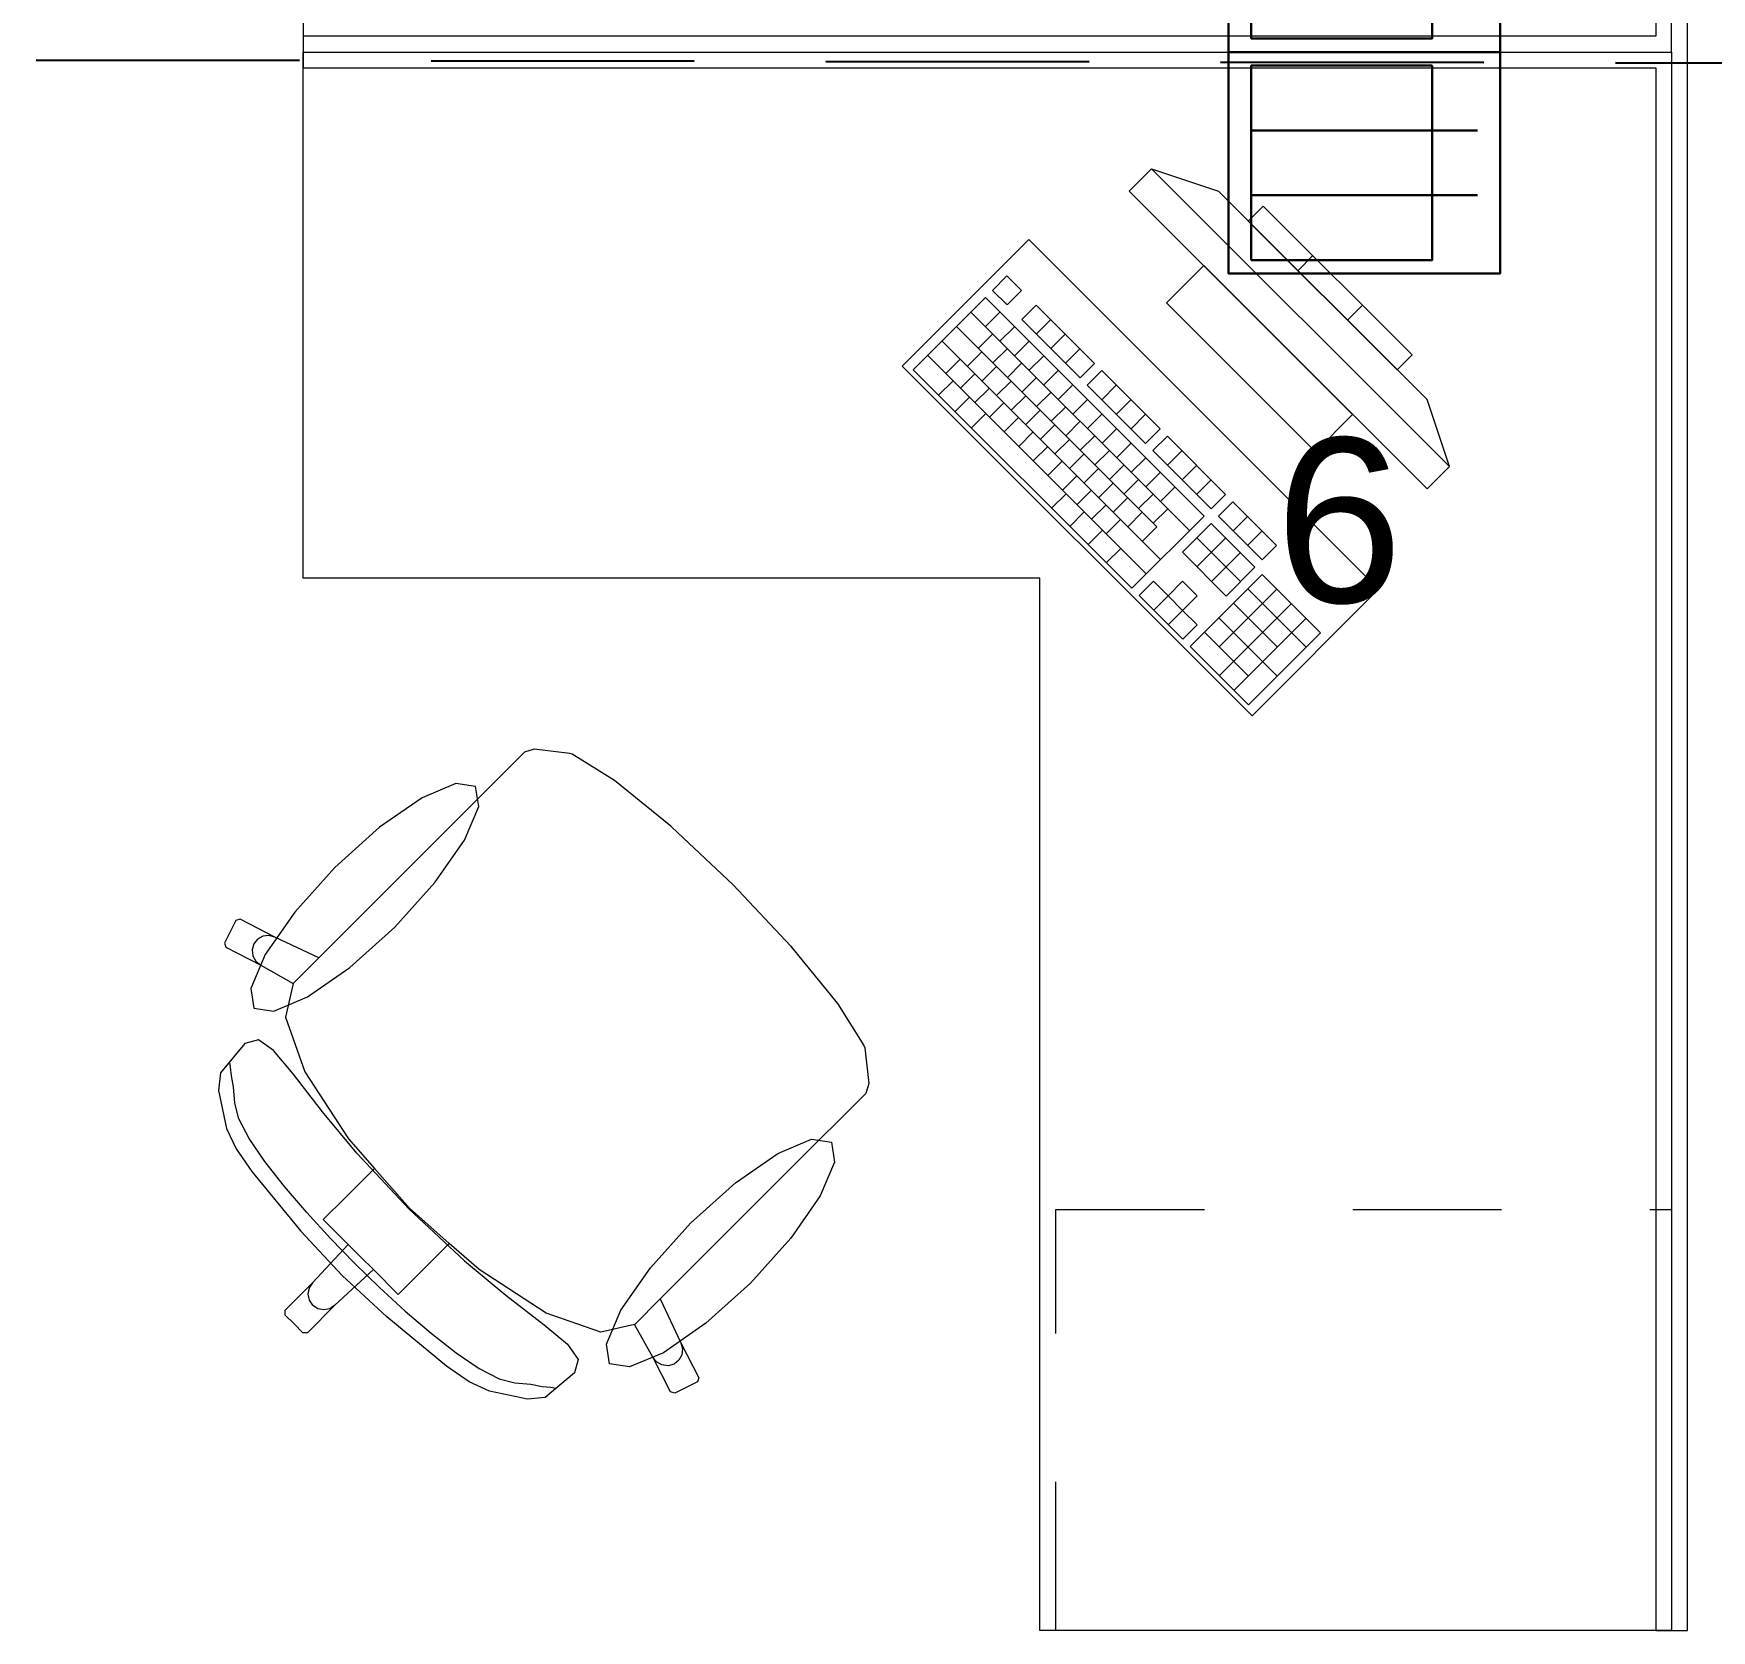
# Model space of a CAD drawing. Header units: inches. Extents: x -19 to 5698, y -728 to 92.
# Drawn here: x 110.976 to 112.57, y 10.632 to 12.15 of the extents above; entities that cross this region are included whole.
import ezdxf

# ---------------------------------------------------------------- set-up
doc = ezdxf.new("R2010")
doc.units = ezdxf.units.IN
doc.header["$MEASUREMENT"] = 0
doc.linetypes.add('HIDDEN', pattern=[0.375, 0.25, -0.125])
doc.linetypes.add('Rayas', pattern=[0.282222, 0.141111, -0.141111])
doc.layers.get('0').update_dxf_attribs({"color": 61})
doc.layers.add('00 conduct tomacorr', color=120, linetype='HIDDEN', lineweight=30)
doc.layers.add('00 IE LUZ EMERGENCIA', color=253, linetype='Continuous', lineweight=0)
doc.layers.add('Interior - Mobiliario', color=7, linetype='Continuous')
doc.styles.add('Annotative', font='arial.ttf')

# ---------------------------------------------------------------- blocks, each defined once
blk = doc.blocks.new('CAJA POP UP 6 MODULOS')
at = {"layer": '00 conduct tomacorr', "linetype": 'Continuous'}
for p, q in [((-0.095, -0.165), (-0.095, -0.0151)), ((-0.052, -0.165), (-0.052, -0.0151)), ((0.052, -0.165), (0.052, -0.0151)), ((0.095, -0.165), (0.095, -0.0151)), ((0, -0.165), (0, -0.18))]:
    blk.add_line(p, q, dxfattribs=at)
for points in [[(-0.147, 0), (0.147, 0), (0.147, -0.18), (-0.147, -0.18)], [(0, 0), (0.147, 0), (0.147, -0.18), (0, -0.18)]]:
    blk.add_lwpolyline(points, close=True, dxfattribs=at)
for points in [[(-0.138, -0.045), (-0.009, -0.045), (-0.009, -0.165), (-0.138, -0.165), (-0.138, -0.045)], [(0.009, -0.045), (0.138, -0.045), (0.138, -0.165), (0.009, -0.165), (0.009, -0.045)]]:
    blk.add_lwpolyline(points, dxfattribs=at)
at = {"color": 1, "insert": (-0.1807, -0.168), "char_height": 0.05, "attachment_point": 1, "rotation": 180}
blk.add_mtext_dynamic_manual_height_columns('{\\fVerdana|b0|i0|c0|p34;2T}', width=0.000481, gutter_width=0.1561, heights=[0], dxfattribs=at)

msp = doc.modelspace()

# ---------------------------------------------------------------- linework, layer by layer
at = {"layer": '00 conduct tomacorr'}
msp.add_line((106.4788, 12.1324), (120.8975, 12.1077, 0.0001), dxfattribs=at)
at = {"layer": 'Interior - Mobiliario', "color": 175, "linetype": 'Continuous', "lineweight": 13}
for p, q in [((112.5172, 13.6324), (112.5172, 12.1474)), ((112.5472, 12.1474), (112.5472, 13.6324)), ((111.2322, 12.1474), (111.2322, 12.1174)), ((112.5172, 12.1474), (111.2322, 12.1474)), ((112.5472, 12.1174), (112.5472, 12.1474)), ((111.2322, 12.1174), (112.5172, 12.1174)), ((112.5172, 12.1174), (112.5172, 10.6324)), ((112.5472, 10.6324), (112.5472, 12.1174)), ((112.0382, 12.0213), (112.017, 12.0001)), ((112.3211, 11.7385), (112.0382, 12.0213)), ((112.0382, 12.0213), (112.1019, 12.0001)), ((112.017, 12.0001), (112.2999, 11.7173)), ((112.1019, 12.0001), (112.2999, 11.8021)), ((112.1443, 11.986), (112.1301, 11.9718)), ((112.2857, 11.8446), (112.1443, 11.986)), ((112.1301, 11.9718), (112.2716, 11.8304)), ((112.1773, 11.9247), (112.1914, 11.9389)), ((112.0877, 11.9294), (112.0524, 11.8941)), ((112.2291, 11.788), (112.0877, 11.9294)), ((111.9008, 11.9196), (111.8871, 11.9059)), ((111.9147, 11.9058), (111.9008, 11.9196)), ((111.8803, 11.899), (111.8117, 11.8305)), ((112.088, 11.6913), (111.8803, 11.899)), ((111.8871, 11.9059), (111.901, 11.892)), ((111.901, 11.892), (111.9147, 11.9058)), ((111.9285, 11.8919), (111.9148, 11.8782)), ((111.9839, 11.8365), (111.9285, 11.8919)), ((112.0524, 11.8941), (112.1938, 11.7526)), ((112.2244, 11.8776), (112.2386, 11.8917)), ((111.8665, 11.8853), (112.0743, 11.6776)), ((111.8804, 11.8715), (111.8941, 11.8852)), ((111.9148, 11.8782), (111.9702, 11.8228)), ((111.9287, 11.8643), (111.9424, 11.8781)), ((111.8528, 11.8716), (112.0432, 11.6812)), ((111.8736, 11.8508), (111.8873, 11.8646)), ((111.8942, 11.8576), (111.908, 11.8713)), ((111.9425, 11.8505), (111.9562, 11.8642)), ((111.8254, 11.8442), (112.0331, 11.6365)), ((111.8391, 11.8579), (112.0468, 11.6502)), ((111.8634, 11.8337), (111.8771, 11.8474)), ((111.8875, 11.837), (111.9012, 11.8507)), ((111.9081, 11.8438), (111.9218, 11.8575)), ((111.9219, 11.8299), (111.9357, 11.8436)), ((111.9564, 11.8367), (111.9701, 11.8504)), ((112.2716, 11.8304), (112.2857, 11.8446)), ((111.8117, 11.8305), (112.0194, 11.6228)), ((111.8427, 11.8269), (111.8564, 11.8406)), ((111.8566, 11.813), (111.8703, 11.8267)), ((111.8772, 11.8198), (111.8909, 11.8335)), ((111.9013, 11.8231), (111.915, 11.8369)), ((111.9358, 11.8161), (111.9495, 11.8298)), ((111.9702, 11.8228), (111.9839, 11.8365)), ((111.9908, 11.8296), (111.9771, 11.8159)), ((112.0462, 11.7742), (111.9908, 11.8296)), ((111.8359, 11.8062), (111.8496, 11.8199)), ((111.8704, 11.7992), (111.8841, 11.8129)), ((111.891, 11.806), (111.9048, 11.8197)), ((111.9151, 11.8093), (111.9289, 11.823)), ((111.9496, 11.8022), (111.9633, 11.816)), ((111.9771, 11.8159), (112.0325, 11.7605)), ((111.991, 11.802), (112.0047, 11.8157)), ((111.8515, 11.7907), (111.8652, 11.8044)), ((111.8843, 11.7853), (111.898, 11.799)), ((111.9049, 11.7921), (111.9186, 11.8058)), ((111.929, 11.7954), (111.9427, 11.8092)), ((111.9428, 11.7816), (111.9566, 11.7953)), ((111.9635, 11.7884), (111.9772, 11.8021)), ((112.0048, 11.7882), (112.0185, 11.8019)), ((112.3211, 11.7385), (112.2999, 11.8021)), ((111.8671, 11.7751), (111.8808, 11.7888)), ((111.8981, 11.7715), (111.9118, 11.7852)), ((111.9187, 11.7783), (111.9325, 11.792)), ((111.9567, 11.7678), (111.9704, 11.7815)), ((111.9773, 11.7745), (111.991, 11.7883)), ((112.0187, 11.7743), (112.0324, 11.7881)), ((112.1938, 11.7526), (112.2291, 11.788)), ((111.912, 11.7576), (111.9257, 11.7713)), ((111.9326, 11.7644), (111.9463, 11.7781)), ((111.9464, 11.7506), (111.9602, 11.7643)), ((111.9705, 11.7539), (111.9843, 11.7676)), ((111.9912, 11.7607), (112.0049, 11.7744)), ((112.0325, 11.7605), (112.0462, 11.7742)), ((112.0532, 11.7673), (112.0394, 11.7536)), ((112.1085, 11.7119), (112.0532, 11.7673)), ((111.9258, 11.7438), (111.9395, 11.7575)), ((111.9603, 11.7367), (111.974, 11.7504)), ((111.9844, 11.7401), (111.9981, 11.7538)), ((112.005, 11.7468), (112.0187, 11.7606)), ((112.0394, 11.7536), (112.0948, 11.6982)), ((112.0533, 11.7397), (112.067, 11.7534)), ((111.9397, 11.7299), (111.9534, 11.7437)), ((111.9741, 11.7229), (111.9878, 11.7366)), ((111.9982, 11.7262), (112.0119, 11.7399)), ((112.0189, 11.733), (112.0326, 11.7467)), ((112.0327, 11.7192), (112.0464, 11.7329)), ((112.0671, 11.7259), (112.0809, 11.7396)), ((112.2999, 11.7173), (112.3211, 11.7385)), ((111.9535, 11.7161), (111.9672, 11.7298)), ((111.9673, 11.7022), (111.9811, 11.716)), ((111.988, 11.709), (112.0017, 11.7227)), ((112.0121, 11.7124), (112.0258, 11.7261)), ((112.0466, 11.7053), (112.0603, 11.719)), ((112.081, 11.712), (112.0947, 11.7257)), ((111.9432, 11.6989), (111.957, 11.7126)), ((111.9812, 11.6884), (111.9949, 11.7021)), ((112.0018, 11.6952), (112.0155, 11.7089)), ((112.0259, 11.6985), (112.0396, 11.7122)), ((112.0948, 11.6982), (112.1085, 11.7119)), ((112.1155, 11.705), (112.1018, 11.6913)), ((112.157, 11.6634), (112.1155, 11.705)), ((111.9606, 11.6816), (111.9743, 11.6953)), ((111.995, 11.6745), (112.0088, 11.6883)), ((112.0157, 11.6813), (112.0294, 11.6951)), ((112.0194, 11.6228), (112.088, 11.6913)), ((112.0398, 11.6847), (112.0535, 11.6984)), ((112.0949, 11.6844), (112.0675, 11.657)), ((112.1364, 11.6429), (112.0949, 11.6844)), ((112.1018, 11.6913), (112.1433, 11.6497)), ((112.1156, 11.6774), (112.1293, 11.6911)), ((111.9779, 11.6643), (111.9916, 11.678)), ((112.0295, 11.6675), (112.0432, 11.6812)), ((112.0812, 11.6707), (112.1227, 11.6291)), ((112.0813, 11.6431), (112.1087, 11.6706)), ((112.1295, 11.6636), (112.1432, 11.6773)), ((111.9952, 11.647), (112.0089, 11.6607)), ((112.0675, 11.657), (112.109, 11.6154)), ((112.0952, 11.6293), (112.1226, 11.6567)), ((112.1433, 11.6497), (112.157, 11.6634)), ((112.1434, 11.6359), (112.0748, 11.5674)), ((112.109, 11.6154), (112.1364, 11.6429)), ((112.1988, 11.5805), (112.1434, 11.6359)), ((112.04, 11.6295), (112.0263, 11.6158)), ((112.0539, 11.6157), (112.04, 11.6295)), ((112.0676, 11.6294), (112.0539, 11.6157)), ((112.0815, 11.6156), (112.0676, 11.6294)), ((112.1024, 11.5672), (112.1572, 11.6221)), ((112.1297, 11.6222), (112.185, 11.5668)), ((112.0263, 11.6158), (112.0679, 11.5743)), ((112.0402, 11.602), (112.0539, 11.6157)), ((112.0539, 11.6157), (112.0677, 11.6018)), ((112.0677, 11.6018), (112.0815, 11.6156)), ((112.1025, 11.5397), (112.1711, 11.6082)), ((112.1159, 11.6085), (112.1575, 11.567)), ((112.054, 11.5881), (112.0677, 11.6018)), ((112.0816, 11.588), (112.0677, 11.6018)), ((112.0679, 11.5743), (112.0816, 11.588)), ((112.1022, 11.5948), (112.1576, 11.5394)), ((112.1163, 11.5258), (112.1849, 11.5944)), ((112.0885, 11.5811), (112.1301, 11.5395)), ((112.1302, 11.512), (112.1988, 11.5805)), ((112.0748, 11.5674), (112.1302, 11.512)), ((111.4425, 11.4671), (111.4206, 11.4451)), ((111.4518, 11.4699), (111.4425, 11.4671)), ((111.4857, 11.4659), (111.4518, 11.4699)), ((111.4879, 11.465), (111.4857, 11.4659)), ((111.5279, 11.4401), (111.4879, 11.465)), ((111.4206, 11.4451), (111.3951, 11.4196)), ((111.5816, 11.3966), (111.5279, 11.4401)), ((111.3951, 11.4196), (111.2472, 11.2717)), ((111.5824, 11.3959), (111.5816, 11.3966)), ((111.6408, 11.341), (111.5824, 11.3959)), ((111.6408, 11.341), (111.6956, 11.2827)), ((111.1683, 11.307), (111.1575, 11.2856)), ((111.1724, 11.3083), (111.1683, 11.307)), ((111.2055, 11.2913), (111.1724, 11.3083)), ((111.1575, 11.2856), (111.1588, 11.2816)), ((111.1853, 11.2848), (111.1837, 11.2792)), ((111.1889, 11.2894), (111.1853, 11.2848)), ((111.194, 11.2923), (111.1889, 11.2894)), ((111.1998, 11.2929), (111.194, 11.2923)), ((111.2055, 11.2913), (111.1998, 11.2929)), ((111.2472, 11.2717), (111.2055, 11.2913)), ((111.1588, 11.2816), (111.1919, 11.2646)), ((111.1837, 11.2792), (111.1844, 11.2734)), ((111.1844, 11.2734), (111.1873, 11.2683)), ((111.223, 11.2475), (111.2472, 11.2717)), ((111.6956, 11.2827), (111.6963, 11.2819)), ((111.6963, 11.2819), (111.7398, 11.2282)), ((111.1873, 11.2683), (111.1919, 11.2646)), ((111.1919, 11.2646), (111.2229, 11.2473)), ((111.2229, 11.2473), (111.2155, 11.2153)), ((111.223, 11.2475), (111.2229, 11.2473)), ((111.7398, 11.2282), (111.7648, 11.1882)), ((111.2155, 11.2153), (111.2338, 11.1634)), ((111.1768, 11.1902), (111.1537, 11.1624)), ((111.1898, 11.1936), (111.1768, 11.1902)), ((111.2041, 11.1836), (111.1898, 11.1936)), ((111.2227, 11.1613), (111.2041, 11.1836)), ((111.7648, 11.1882), (111.7657, 11.186)), ((111.7657, 11.186), (111.7696, 11.1521)), ((111.1537, 11.1624), (111.1518, 11.1456)), ((111.1633, 11.1677), (111.1625, 11.1722)), ((111.1641, 11.1596), (111.1633, 11.1677)), ((111.1661, 11.1489), (111.1641, 11.1596)), ((111.2506, 11.1252), (111.2227, 11.1613)), ((111.2338, 11.1634), (111.2752, 11.0995)), ((111.1518, 11.1456), (111.1595, 11.1095)), ((111.1673, 11.1335), (111.1661, 11.1489)), ((111.7668, 11.1428), (111.7448, 11.1209)), ((111.7696, 11.1521), (111.7668, 11.1428)), ((111.1712, 11.1187), (111.1673, 11.1335)), ((111.2833, 11.0859), (111.2506, 11.1252)), ((111.1595, 11.1095), (111.1685, 11.0902)), ((111.1811, 11.0999), (111.1712, 11.1187)), ((111.7448, 11.1209), (111.7193, 11.0954)), ((111.196, 11.078), (111.1811, 11.0999)), ((111.2752, 11.0995), (111.3, 11.0714)), ((111.7193, 11.0954), (111.5715, 10.9475)), ((111.1685, 11.0902), (111.1834, 11.0685)), ((111.2146, 11.0542), (111.196, 11.078)), ((111.3328, 11.0331), (111.2833, 11.0859)), ((111.1834, 11.0685), (111.2302, 11.0118)), ((111.3, 11.0714), (111.2726, 11.044)), ((111.3, 11.0714), (111.3333, 11.0336)), ((111.2357, 11.0295), (111.2146, 11.0542)), ((111.2726, 11.044), (111.2514, 11.0229)), ((111.3328, 11.0331), (111.3856, 10.9836)), ((111.3711, 11.0002), (111.3333, 11.0336)), ((111.2583, 11.0048), (111.2357, 11.0295)), ((111.2514, 11.0229), (111.2751, 10.9992)), ((111.2302, 11.0118), (111.2694, 10.9696)), ((111.2751, 10.9992), (111.2411, 10.9627)), ((111.2811, 10.9814), (111.2583, 11.0048)), ((111.2751, 10.9992), (111.287, 10.9873)), ((111.3711, 11.0002), (111.3438, 10.9729)), ((111.3993, 10.9755), (111.3711, 11.0002)), ((111.299, 10.9754), (111.287, 10.9873)), ((111.3856, 10.9836), (111.4249, 10.9509)), ((111.299, 10.9754), (111.2624, 10.9414)), ((111.3116, 10.9305), (111.2694, 10.9696)), ((111.2811, 10.9814), (111.3046, 10.9586)), ((111.3226, 10.9517), (111.299, 10.9754)), ((111.3438, 10.9729), (111.3226, 10.9517)), ((111.4631, 10.9341), (111.3993, 10.9755)), ((111.2411, 10.9627), (111.215, 10.9366)), ((111.2379, 10.9579), (111.2367, 10.9521)), ((111.2367, 10.9521), (111.2379, 10.9464)), ((111.2411, 10.9627), (111.2379, 10.9579)), ((111.3046, 10.9586), (111.3292, 10.936)), ((111.4249, 10.9509), (111.4611, 10.923)), ((111.215, 10.9366), (111.215, 10.9324)), ((111.2624, 10.9414), (111.2363, 10.9153)), ((111.2379, 10.9464), (111.2412, 10.9415)), ((111.2461, 10.9382), (111.2412, 10.9415)), ((111.2518, 10.937), (111.2461, 10.9382)), ((111.2576, 10.9381), (111.2518, 10.937)), ((111.2624, 10.9414), (111.2576, 10.9381)), ((111.3292, 10.936), (111.3539, 10.9149)), ((111.5151, 10.9158), (111.4631, 10.9341)), ((111.5472, 10.9233), (111.5715, 10.9475)), ((111.5715, 10.9475), (111.591, 10.9057)), ((111.215, 10.9324), (111.2236, 10.9238)), ((111.2321, 10.9153), (111.2236, 10.9238)), ((111.3683, 10.8837), (111.3116, 10.9305)), ((111.4611, 10.923), (111.4833, 10.9044)), ((111.547, 10.9232), (111.5151, 10.9158)), ((111.5472, 10.9233), (111.547, 10.9232)), ((111.5643, 10.8922), (111.547, 10.9232)), ((111.2363, 10.9153), (111.2321, 10.9153)), ((111.3539, 10.9149), (111.3777, 10.8963)), ((111.4833, 10.9044), (111.4934, 10.89)), ((111.591, 10.9057), (111.5927, 10.9001)), ((111.591, 10.9057), (111.608, 10.8726)), ((111.3777, 10.8963), (111.3996, 10.8814)), ((111.4934, 10.89), (111.4899, 10.8771)), ((111.568, 10.8876), (111.5643, 10.8922)), ((111.5813, 10.8591), (111.5643, 10.8922)), ((111.5731, 10.8847), (111.568, 10.8876)), ((111.5892, 10.8892), (111.5846, 10.8856)), ((111.592, 10.8943), (111.5892, 10.8892)), ((111.5927, 10.9001), (111.592, 10.8943)), ((111.39, 10.8688), (111.3683, 10.8837)), ((111.3996, 10.8814), (111.4184, 10.8715)), ((111.4184, 10.8715), (111.4332, 10.8676)), ((111.4899, 10.8771), (111.4621, 10.8539)), ((111.5789, 10.884), (111.5731, 10.8847)), ((111.5846, 10.8856), (111.5789, 10.884)), ((111.608, 10.8726), (111.6067, 10.8686)), ((111.4092, 10.8598), (111.39, 10.8688)), ((111.4453, 10.8521), (111.4092, 10.8598)), ((111.4332, 10.8676), (111.4486, 10.8664)), ((111.4486, 10.8664), (111.4593, 10.8644)), ((111.4593, 10.8644), (111.4674, 10.8636)), ((111.4674, 10.8636), (111.4719, 10.8628)), ((111.5854, 10.8578), (111.5813, 10.8591)), ((111.6067, 10.8686), (111.5854, 10.8578)), ((111.4621, 10.8539), (111.4453, 10.8521)), ((112.5172, 10.6324), (112.5472, 10.6324))]:
    msp.add_line(p, q, dxfattribs=at)
at = {"layer": 'Interior - Mobiliario', "color": 175, "linetype": 'Rayas', "lineweight": 13}
for p, q in [((111.9472, 10.6324), (111.9472, 11.0324)), ((111.9472, 11.0324), (112.5322, 11.0324))]:
    msp.add_line(p, q, dxfattribs=at)
at = {"layer": 'Interior - Mobiliario', "color": 175, "linetype": 'Continuous', "lineweight": 13, "flags": 128}
for points in [[(112.5322, 12.1324), (112.5322, 13.6324), (111.9322, 13.6324), (111.9322, 12.6324), (111.2322, 12.6324), (111.2322, 12.1324)], [(112.5322, 12.1324), (112.5322, 10.6324), (111.9322, 10.6324), (111.9322, 11.6324), (111.2322, 11.6324), (111.2322, 12.1324)], [(111.9216, 11.9542), (111.8013, 11.834), (112.1337, 11.5016), (112.2539, 11.6218)], [(111.2623, 11.3575), (111.2242, 11.315), (111.1961, 11.2747), (111.1825, 11.2426), (111.1854, 11.2237), (111.2043, 11.2208), (111.2364, 11.2344), (111.2767, 11.2624), (111.3192, 11.3006), (111.3574, 11.3431), (111.3854, 11.3834), (111.399, 11.4155), (111.3961, 11.4344), (111.3772, 11.4373), (111.3452, 11.4237), (111.3048, 11.3957)], [(111.6572, 10.9626), (111.6148, 10.9244), (111.5744, 10.8964), (111.5423, 10.8828), (111.5234, 10.8857), (111.5205, 10.9046), (111.5341, 10.9367), (111.5622, 10.977), (111.6003, 11.0195), (111.6428, 11.0577), (111.6832, 11.0857), (111.7152, 11.0993), (111.7341, 11.0964), (111.737, 11.0775), (111.7234, 11.0454), (111.6954, 11.0051)]]:
    msp.add_lwpolyline(points, close=True, dxfattribs=at)

# ---------------------------------------------------------------- block references
at = {"layer": '00 conduct tomacorr', "xscale": 1.432830642179531, "yscale": 1.432830642179531, "zscale": 1.432830642179531, "rotation": 269.9999999999999}
msp.add_blockref('CAJA POP UP 6 MODULOS', (112.3693, 12.1324), dxfattribs=at)

# ---------------------------------------------------------------- texts
at = {"layer": '00 IE LUZ EMERGENCIA', "style": 'Annotative'}
msp.add_attdef('6', (112.1556, 11.6093), '', height=0.1562, dxfattribs=at)

doc.saveas('drawing.dxf')
